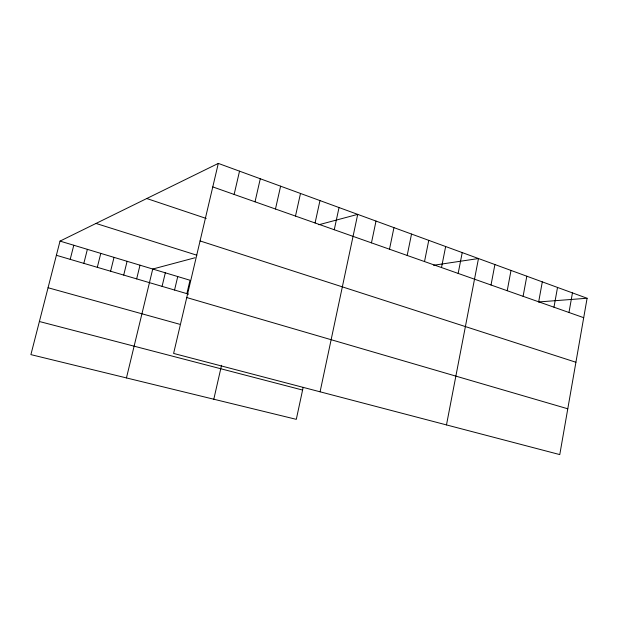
<?xml version="1.0" encoding="UTF-8"?>
<svg xmlns="http://www.w3.org/2000/svg" width="618" height="618" viewBox="0 0 618 618"><rect width="100%" height="100%" fill="white"/><g stroke="black" fill="none" stroke-linecap="round" stroke-linejoin="round"><path stroke-width="0.93" d="M587.1 298.255L559.777 454.593L173.604 353.434L218.309 163.407L587.1 298.255L538.649 301.947M568.977 312.492L572.446 292.893M553.975 307.2L557.521 287.44M538.68 301.816L542.31 281.878M523.098 296.323L526.814 276.207M507.216 290.723L511.009 270.429M491.024 285.006L494.902 264.543M446.482 424.914L478.479 258.54L433.566 265.261M458.162 273.426L462.225 252.592M441.499 267.548L445.655 246.536M424.512 261.561L428.761 240.356M407.177 255.45L411.526 234.06M389.502 249.216L393.952 227.633M371.464 242.859L376.014 221.074M320.085 391.804L357.714 214.376L318.818 224.751M334.261 229.741L339.035 207.548M303.175 387.331L296.3 419.344L30.9 354.624L60.023 241.105L218.309 163.407M315.08 222.974L319.969 200.58M295.489 216.068L300.495 193.457M275.474 209.015L280.611 186.188M255.025 201.808L260.286 178.756M213.805 399.228L221.538 365.277M234.137 194.438L239.529 171.163M186.868 293.65L190.02 280.255L60.023 241.105M174.554 290.027L177.745 276.563M162.078 286.358L165.323 272.824M126.451 377.922L152.739 269.031L195.018 257.76M136.663 278.888L140 265.192M123.708 275.08L127.092 261.306M110.591 271.225L114.029 257.366M97.304 267.316L100.788 253.38M83.839 263.361L87.377 249.34M70.205 259.351L73.789 245.253M39.398 321.514L302.596 390.058M48.057 287.741L179.66 324.257M186.752 297.552L567.78 408.792M56.385 255.288L188.606 294.16M96.006 223.446L196.833 255.203M200.07 240.935L575.914 362.248M146.775 198.525L206.211 218.448M212.785 186.914L583.701 317.683"/></g></svg>
